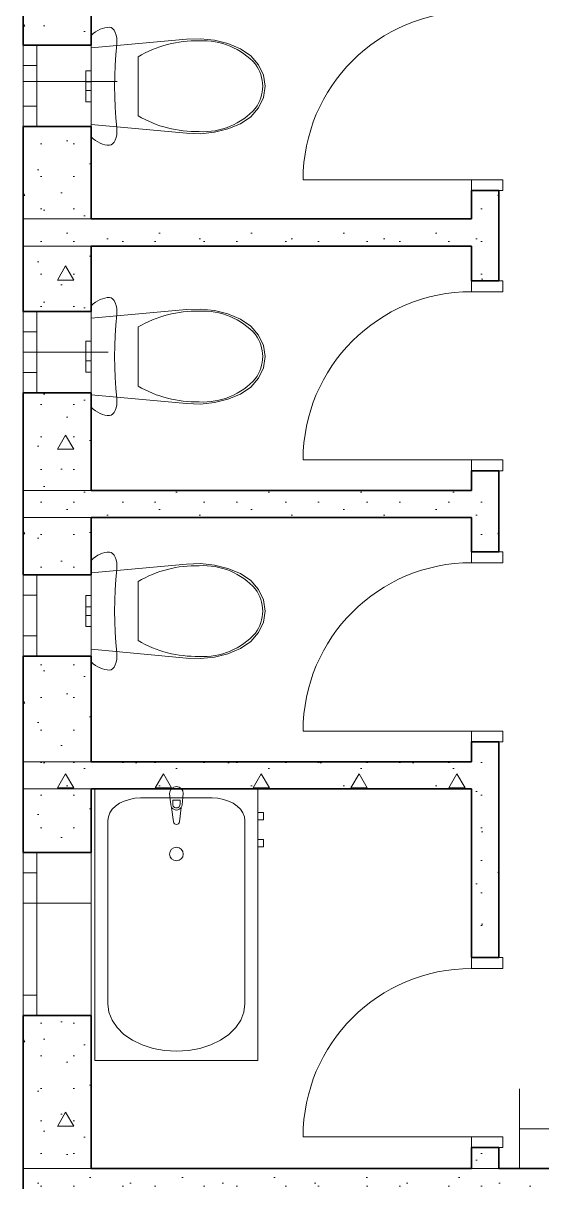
# Model space of a CAD drawing. Header units: millimetres. Extents: x -100675 to 28000, y -21133 to 42228.
# Drawn here: x -75366 to -73457, y 10396 to 14665 of the extents above; entities that cross this region are included whole.
import ezdxf

# ---------------------------------------------------------------- set-up
doc = ezdxf.new("R2010")
doc.units = ezdxf.units.MM
doc.header["$MEASUREMENT"] = 0
doc.linetypes.add('Wipeout_Contour', pattern=[1000, 0, -1000])
for name, color, linetype in [('New_ARCHICAD Doors', 7, 'Continuous'), ('New_ARCHICAD Windows', 7, 'Continuous'), ('New_Interior - Furniture', 7, 'Continuous'), ('New_Structural - Bearing', 7, 'Continuous')]:
    doc.layers.add(name, color=color, linetype=linetype)
for name, color, linetype, lineweight, true_color in [('New_ARCHICAD Doors_Pen_No__23', 7, 'Continuous', 20, 0xff6600), ('New_ARCHICAD Doors_Pen_No__3', 7, 'Continuous', 18, 0xff6600), ('New_ARCHICAD Windows_Pen_No__23', 7, 'Continuous', 20, 0xff6600), ('New_ARCHICAD Windows_Pen_No__3', 7, 'Continuous', 18, 0xff6600), ('New_Structural - Bearing_Pen_No__170', 7, 'Continuous', 13, 0x9f9f00), ('New_Structural - Bearing_Pen_No__61', 7, 'Continuous', 20, 0x6a6a6a)]:
    doc.layers.add(name, color=color, linetype=linetype, lineweight=lineweight, true_color=true_color)
for name, color, linetype, lineweight in [('New_ARCHICAD Doors_Pen_No__27', 7, 'Continuous', 35), ('New_ARCHICAD Windows_Pen_No__27', 7, 'Continuous', 35), ('New_Interior - Furniture _Pen_No__75', 6, 'Continuous', 20), ('New_Structural - Bearing_Pen_No__20', 1, 'Continuous', 0), ('New_Structural - Bearing_Pen_No__27', 7, 'Continuous', 35), ('New_Structural - Bearing_Pen_No__98', 154, 'Continuous', 13)]:
    doc.layers.add(name, color=color, linetype=linetype, lineweight=lineweight)
doc.linetypes.add('Double', pattern='A,0,[1,commercial building_1.Shx,S=2.239859,R=0,X=0,Y=-0.070556],-282.222223,0', length=282.222223)
doc.linetypes.add('Zigzag', pattern='A,0,[3,commercial building_1.Shx,S=2.239859,R=0,X=0,Y=-0.070556],-282.222223,0', length=282.222223)
pattern_1 = [(0, (0, 0), (0, 623.5383), [60, -300]), (0, (180, 311.8), (0, 623.5383), [60, -300]), (60, (0, 0), (-540, 311.769), [60, -300]), (60, (360, 0), (-540, 311.769), [60, -300]), (120, (60, 0), (540, 311.769), [60, -300]), (120, (420, 0), (540, 311.769), [60, -300]), (0, (0, 60), (0, 120), [0, -120, 0, -180]), (45, (60, 60), (-84.85282, 84.85282), [0, -90, 0, -150])]

# ---------------------------------------------------------------- blocks, each defined once
blk = doc.blocks.new('Window 24_4')
at = {"layer": 'New_ARCHICAD Windows_Pen_No__23', "color": 30, "linetype": 'Continuous', "lineweight": 20, "true_color": 0xff6600}
for p, q in [((-150, 0), (-75, 0)), ((-75, 0), (-75, -50)), ((75, -50), (75, 0)), ((75, 0), (150, 0)), ((-75, -50), (-150, -50)), ((150, -50), (75, -50))]:
    blk.add_line(p, q, dxfattribs=at)
at = {"layer": 'New_ARCHICAD Windows_Pen_No__27', "color": 7, "linetype": 'Continuous', "lineweight": 35}
for p, q in [((-150, 0), (-150, -50)), ((-150, 0), (-150, -50)), ((150, 0), (150, -50)), ((150, 0), (150, -50)), ((-150, -50), (-150, -250)), ((150, -50), (150, -250))]:
    blk.add_line(p, q, dxfattribs=at)
at = {"layer": 'New_ARCHICAD Windows_Pen_No__3', "color": 30, "linetype": 'Continuous', "lineweight": 18, "true_color": 0xff6600}
for p, q in [((-150, 0), (150, 0)), ((-75, 0), (75, 0)), ((75, -50), (-75, -50)), ((-150, -250), (150, -250))]:
    blk.add_line(p, q, dxfattribs=at)
blk = doc.blocks.new('Window 24_5')
at = {"layer": 'New_ARCHICAD Windows_Pen_No__23', "color": 30, "linetype": 'Continuous', "lineweight": 20, "true_color": 0xff6600}
for p, q in [((-300, 0), (-225, 0)), ((-225, 0), (-225, -50)), ((225, -50), (225, 0)), ((225, 0), (300, 0)), ((-225, -50), (-300, -50)), ((300, -50), (225, -50))]:
    blk.add_line(p, q, dxfattribs=at)
at = {"layer": 'New_ARCHICAD Windows_Pen_No__27', "color": 7, "linetype": 'Continuous', "lineweight": 35}
for p, q in [((-300, 0), (-300, -50)), ((-300, 0), (-300, -50)), ((300, 0), (300, -50)), ((300, 0), (300, -50)), ((-300, -50), (-300, -250)), ((300, -50), (300, -250))]:
    blk.add_line(p, q, dxfattribs=at)
at = {"layer": 'New_ARCHICAD Windows_Pen_No__3', "color": 30, "linetype": 'Continuous', "lineweight": 18, "true_color": 0xff6600}
for p, q in [((-300, 0), (300, 0)), ((-225, 0), (225, 0)), ((225, -50), (-225, -50)), ((-300, -250), (300, -250))]:
    blk.add_line(p, q, dxfattribs=at)
blk = doc.blocks.new('Wall_27', base_point=(-75115.8, 5944.5))
at = {"color": 254, "linetype": 'Wipeout_Contour', "lineweight": 0, "ltscale": 306645.321879}
blk.add_wipeout([(-75115.8, 14794.5), (-75365.8, 14794.5), (-75365.8, 14584), (-75115.8, 14584)], dxfattribs=at).dxf.layer = 'New_Structural - Bearing'
at = {"color": 254, "linetype": 'Wipeout_Contour', "lineweight": 0, "ltscale": 306090.113216}
blk.add_wipeout([(-75365.8, 13602.2), (-75115.8, 13602.2), (-75115.8, 14284), (-75365.8, 14284)], dxfattribs=at).dxf.layer = 'New_Structural - Bearing'
at = {"color": 254, "linetype": 'Wipeout_Contour', "lineweight": 0, "ltscale": 305402.983977}
blk.add_wipeout([(-75365.8, 12632.6), (-75115.8, 12632.6), (-75115.8, 13302.2), (-75365.8, 13302.2)], dxfattribs=at).dxf.layer = 'New_Structural - Bearing'
at = {"color": 254, "linetype": 'Wipeout_Contour', "lineweight": 0, "ltscale": 304751.742}
blk.add_wipeout([(-75115.8, 12332.6), (-75365.8, 12332.6), (-75365.8, 11609), (-75115.8, 11609)], dxfattribs=at).dxf.layer = 'New_Structural - Bearing'
at = {"color": 254, "linetype": 'Wipeout_Contour', "lineweight": 0, "ltscale": 303905.567813}
blk.add_wipeout([(-75365.8, 10064.1), (-75115.8, 10064.1), (-75115.8, 11009), (-75365.8, 11009)], dxfattribs=at).dxf.layer = 'New_Structural - Bearing'
at = {"layer": 'New_Structural - Bearing_Pen_No__170', "linetype": 'Continuous', "lineweight": 13, "true_color": 0x9f9f00}
h = blk.add_hatch(dxfattribs=at)
h.set_pattern_fill('Structural_Concrete', color=54, style=0, pattern_type=2)
h.set_pattern_definition(pattern_1)
h.paths.add_polyline_path([(-75115.8, 14794.5), (-75365.8, 14794.5), (-75365.8, 14584), (-75115.8, 14584)])
h = blk.add_hatch(dxfattribs=at)
h.set_pattern_fill('Structural_Concrete', color=54, style=0, pattern_type=2)
h.set_pattern_definition(pattern_1)
h.paths.add_polyline_path([(-75365.8, 13602.2), (-75115.8, 13602.2), (-75115.8, 14284), (-75365.8, 14284)])
h = blk.add_hatch(dxfattribs=at)
h.set_pattern_fill('Structural_Concrete', color=54, style=0, pattern_type=2)
h.set_pattern_definition(pattern_1)
h.paths.add_polyline_path([(-75365.8, 12632.6), (-75115.8, 12632.6), (-75115.8, 13302.2), (-75365.8, 13302.2)])
h = blk.add_hatch(dxfattribs=at)
h.set_pattern_fill('Structural_Concrete', color=54, style=0, pattern_type=2)
h.set_pattern_definition(pattern_1)
h.paths.add_polyline_path([(-75115.8, 12332.6), (-75365.8, 12332.6), (-75365.8, 11609), (-75115.8, 11609)])
h = blk.add_hatch(dxfattribs=at)
h.set_pattern_fill('Structural_Concrete', color=54, style=0, pattern_type=2)
h.set_pattern_definition(pattern_1)
h.paths.add_polyline_path([(-75365.8, 10064.1), (-75115.8, 10064.1), (-75115.8, 11009), (-75365.8, 11009)])
at = {"layer": 'New_Structural - Bearing_Pen_No__27', "color": 7, "linetype": 'Continuous', "lineweight": 35}
for p, q in [((-75365.8, 14584), (-75315.8, 14584)), ((-75315.8, 14584), (-75115.8, 14584)), ((-75365.8, 14284), (-75315.8, 14284)), ((-75315.8, 14284), (-75115.8, 14284)), ((-75365.8, 13602.2), (-75315.8, 13602.2)), ((-75315.8, 13602.2), (-75115.8, 13602.2)), ((-75365.8, 13302.2), (-75315.8, 13302.2)), ((-75315.8, 13302.2), (-75115.8, 13302.2)), ((-75365.8, 12632.6), (-75315.8, 12632.6)), ((-75315.8, 12632.6), (-75115.8, 12632.6)), ((-75365.8, 12332.6), (-75315.8, 12332.6)), ((-75315.8, 12332.6), (-75115.8, 12332.6)), ((-75365.8, 11609), (-75315.8, 11609)), ((-75315.8, 11609), (-75115.8, 11609)), ((-75365.8, 11009), (-75315.8, 11009)), ((-75315.8, 11009), (-75115.8, 11009))]:
    blk.add_line(p, q, dxfattribs=at)
at = {"layer": 'New_Structural - Bearing_Pen_No__27', "color": 7, "linetype": 'Continuous', "lineweight": 35, "flags": 128}
for points in [[(-75365.8, 14794.5), (-75365.8, 14584)], [(-75115.8, 14584), (-75115.8, 14794.5)], [(-75365.8, 14284), (-75365.8, 13602.2)], [(-75115.8, 13943.5), (-75115.8, 14284)], [(-75115.8, 13602.2), (-75115.8, 13843.5)], [(-75365.8, 13302.2), (-75365.8, 12632.6)], [(-75115.8, 12943.5), (-75115.8, 13302.2)], [(-75115.8, 12632.6), (-75115.8, 12843.5)], [(-75365.8, 12332.6), (-75365.8, 11609)], [(-75115.8, 11943.5), (-75115.8, 12332.6)], [(-75115.8, 11609), (-75115.8, 11843.5)], [(-75365.8, 11009), (-75365.8, 10064.1)], [(-75115.8, 10444.5), (-75115.8, 11009)]]:
    blk.add_lwpolyline(points, dxfattribs=at)
at = {"layer": 'New_ARCHICAD Windows', "color": 21, "linetype": 'Continuous', "lineweight": 18, "true_color": 0xff9955, "xscale": -1, "zscale": 1000, "rotation": 90}
for name, p in [('Window 24_4', (-75365.8, 14434)), ('Window 24_4', (-75365.8, 13452.2)), ('Window 24_4', (-75365.8, 12482.6)), ('Window 24_5', (-75365.8, 11309))]:
    blk.add_blockref(name, p, dxfattribs=at)
blk = doc.blocks.new('Wall_35', base_point=(-70365.8, 10444.5))
at = {"color": 254, "linetype": 'Wipeout_Contour', "lineweight": 0, "ltscale": 293921.934112}
blk.add_wipeout([(-70365.8, 10444.5), (-75115.8, 10444.5), (-75115.8, 10344.5), (-70365.8, 10344.5)], dxfattribs=at).dxf.layer = 'New_Structural - Bearing'
at = {"layer": 'New_Structural - Bearing_Pen_No__170', "linetype": 'Continuous', "lineweight": 13, "true_color": 0x9f9f00}
h = blk.add_hatch(dxfattribs=at)
h.set_pattern_fill('Structural_Concrete', color=54, style=0, pattern_type=2)
h.set_pattern_definition(pattern_1)
h.paths.add_polyline_path([(-70365.8, 10444.5), (-75115.8, 10444.5), (-75115.8, 10344.5), (-70365.8, 10344.5)])
at = {"layer": 'New_Structural - Bearing_Pen_No__27', "color": 7, "linetype": 'Continuous', "lineweight": 35, "flags": 128}
for points in [[(-73715.8, 10444.5), (-75115.8, 10444.5)], [(-70365.8, 10444.5), (-73615.8, 10444.5)], [(-75115.8, 10344.5), (-73715.8, 10344.5)], [(-73615.8, 10344.5), (-70365.8, 10344.5)]]:
    blk.add_lwpolyline(points, dxfattribs=at)
blk = doc.blocks.new('Door 24_3')
at = {"layer": 'New_ARCHICAD Doors_Pen_No__23', "color": 30, "linetype": 'Continuous', "lineweight": 20, "true_color": 0xff6600}
for p, q in [((-310, 0), (-350, 0)), ((-350, 0), (-350, -115)), ((-310, -115), (-310, 0)), ((350, 0), (310, 0)), ((310, 0), (310, -115)), ((350, -115), (350, 0)), ((-350, -115), (-310, -115)), ((310, -115), (350, -115))]:
    blk.add_line(p, q, dxfattribs=at)
at = {"layer": 'New_ARCHICAD Doors_Pen_No__27', "color": 7, "linetype": 'Continuous', "lineweight": 35}
for p, q in [((-350, 0), (-387, 0)), ((-350, 0), (-387, 0)), ((-350, 0), (-350, -100)), ((-350, 0), (-350, -100)), ((350, 0), (350, -100)), ((350, 0), (350, -100)), ((350, 0), (387, 0)), ((350, 0), (387, 0)), ((-350, -100), (-387, -100)), ((-350, -100), (-387, -100)), ((350, -100), (387, -100)), ((350, -100), (387, -100))]:
    blk.add_line(p, q, dxfattribs=at)
at = {"layer": 'New_ARCHICAD Doors_Pen_No__3', "color": 30, "linetype": 'Continuous', "lineweight": 18, "true_color": 0xff6600}
blk.add_line((310, 0), (310, 620), dxfattribs=at)
blk.add_arc((310, 0), 620, 90, 180, dxfattribs=at)
blk = doc.blocks.new('Wall_36', base_point=(-73615.8, 10444.5))
at = {"color": 254, "linetype": 'Wipeout_Contour', "lineweight": 0, "ltscale": 223916.10686}
blk.add_wipeout([(-73715.8, 11843.5), (-73615.8, 11943.5), (-73715.8, 11943.5)], dxfattribs=at).dxf.layer = 'New_Structural - Bearing'
at = {"color": 254, "linetype": 'Wipeout_Contour', "lineweight": 0, "ltscale": 297631.875641}
blk.add_wipeout([(-73715.8, 10444.5), (-73615.8, 10444.5), (-73615.8, 10521.9), (-73715.8, 10521.9)], dxfattribs=at).dxf.layer = 'New_Structural - Bearing'
at = {"layer": 'New_Structural - Bearing_Pen_No__170', "linetype": 'Continuous', "lineweight": 13, "true_color": 0x9f9f00}
h = blk.add_hatch(dxfattribs=at)
h.set_pattern_fill('Structural_Concrete', color=54, style=0, pattern_type=2)
h.set_pattern_definition(pattern_1)
h.paths.add_polyline_path([(-73715.8, 11843.5), (-73615.8, 11943.5), (-73715.8, 11943.5)])
h = blk.add_hatch(dxfattribs=at)
h.set_pattern_fill('Structural_Concrete', color=54, style=0, pattern_type=2)
h.set_pattern_definition(pattern_1)
h.paths.add_polyline_path([(-73715.8, 10444.5), (-73615.8, 10444.5), (-73615.8, 10521.9), (-73715.8, 10521.9)])
at = {"layer": 'New_Structural - Bearing_Pen_No__27', "color": 7, "linetype": 'Continuous', "lineweight": 35}
for p, q in [((-73715.8, 10521.9), (-73715.8, 10484.9)), ((-73715.8, 10521.9), (-73615.8, 10521.9)), ((-73615.8, 10521.9), (-73615.8, 10484.9))]:
    blk.add_line(p, q, dxfattribs=at)
at = {"layer": 'New_Structural - Bearing_Pen_No__27', "color": 7, "linetype": 'Continuous', "lineweight": 35, "flags": 128}
for points in [[(-73715.8, 10521.9), (-73715.8, 10444.5)], [(-73615.8, 10444.5), (-73615.8, 10521.9)]]:
    blk.add_lwpolyline(points, dxfattribs=at)
at = {"color": 254, "linetype": 'Wipeout_Contour', "lineweight": 0, "ltscale": 298254.774125}
blk.add_wipeout([(-73715.8, 11843.5), (-73715.8, 11221.9), (-73615.8, 11221.9), (-73615.8, 11843.5)], dxfattribs=at).dxf.layer = 'New_Structural - Bearing'
at = {"layer": 'New_Structural - Bearing_Pen_No__170', "linetype": 'Continuous', "lineweight": 13, "true_color": 0x9f9f00}
h = blk.add_hatch(dxfattribs=at)
h.set_pattern_fill('Structural_Concrete', color=54, style=0, pattern_type=2)
h.set_pattern_definition(pattern_1)
h.paths.add_polyline_path([(-73715.8, 11843.5), (-73715.8, 11221.9), (-73615.8, 11221.9), (-73615.8, 11843.5)])
at = {"layer": 'New_Structural - Bearing_Pen_No__27', "color": 7, "linetype": 'Continuous', "lineweight": 35}
for p, q in [((-73715.8, 11221.9), (-73715.8, 11258.9)), ((-73615.8, 11221.9), (-73615.8, 11258.9)), ((-73715.8, 11221.9), (-73615.8, 11221.9))]:
    blk.add_line(p, q, dxfattribs=at)
at = {"layer": 'New_ARCHICAD Doors', "color": 21, "linetype": 'Continuous', "lineweight": 18, "true_color": 0xff9955, "xscale": -1, "zscale": 1000, "rotation": 90}
blk.add_blockref('Door 24_3', (-73715.8, 10871.9), dxfattribs=at)
at = {"color": 254, "linetype": 'Wipeout_Contour', "lineweight": 0, "ltscale": 223802.274315}
blk.add_wipeout([(-73715.8, 11843.5), (-73615.8, 11843.5), (-73615.8, 11943.5)], dxfattribs=at).dxf.layer = 'New_Structural - Bearing'
at = {"layer": 'New_Structural - Bearing_Pen_No__170', "linetype": 'Continuous', "lineweight": 13, "true_color": 0x9f9f00}
h = blk.add_hatch(dxfattribs=at)
h.set_pattern_fill('Structural_Concrete', color=54, style=0, pattern_type=2)
h.set_pattern_definition(pattern_1)
h.paths.add_polyline_path([(-73715.8, 11843.5), (-73615.8, 11843.5), (-73615.8, 11943.5)])
at = {"layer": 'New_Structural - Bearing_Pen_No__27', "color": 7, "linetype": 'Continuous', "lineweight": 35, "flags": 128}
for points in [[(-73615.8, 11221.9), (-73615.8, 11943.5)], [(-73715.8, 11843.5), (-73715.8, 11221.9)]]:
    blk.add_lwpolyline(points, dxfattribs=at)
blk = doc.blocks.new('Wall_37', base_point=(-73615.8, 12943.5))
at = {"color": 254, "linetype": 'Wipeout_Contour', "lineweight": 0, "ltscale": 302098.429778}
blk.add_wipeout([(-73715.8, 12943.5), (-75115.8, 12943.5), (-75115.8, 12843.5), (-73715.8, 12843.5)], dxfattribs=at).dxf.layer = 'New_Structural - Bearing'
at = {"layer": 'New_Structural - Bearing_Pen_No__170', "linetype": 'Continuous', "lineweight": 13, "true_color": 0x9f9f00}
h = blk.add_hatch(dxfattribs=at)
h.set_pattern_fill('Structural_Concrete', color=54, style=0, pattern_type=2)
h.set_pattern_definition(pattern_1)
h.paths.add_polyline_path([(-73715.8, 12943.5), (-75115.8, 12943.5), (-75115.8, 12843.5), (-73715.8, 12843.5)])
at = {"layer": 'New_Structural - Bearing_Pen_No__27', "color": 7, "linetype": 'Continuous', "lineweight": 35, "flags": 128}
for points in [[(-73715.8, 12943.5), (-75115.8, 12943.5)], [(-75115.8, 12843.5), (-73715.8, 12843.5)]]:
    blk.add_lwpolyline(points, dxfattribs=at)
blk = doc.blocks.new('Wall_38', base_point=(-73615.8, 11943.5))
at = {"color": 254, "linetype": 'Wipeout_Contour', "lineweight": 0, "ltscale": 301441.265995}
blk.add_wipeout([(-73715.8, 11943.5), (-75115.8, 11943.5), (-75115.8, 11843.5), (-73715.8, 11843.5)], dxfattribs=at).dxf.layer = 'New_Structural - Bearing'
at = {"layer": 'New_Structural - Bearing_Pen_No__170', "linetype": 'Continuous', "lineweight": 13, "true_color": 0x9f9f00}
h = blk.add_hatch(dxfattribs=at)
h.set_pattern_fill('Structural_Concrete', color=54, style=0, pattern_type=2)
h.set_pattern_definition(pattern_1)
h.paths.add_polyline_path([(-73715.8, 11943.5), (-75115.8, 11943.5), (-75115.8, 11843.5), (-73715.8, 11843.5)])
at = {"layer": 'New_Structural - Bearing_Pen_No__27', "color": 7, "linetype": 'Continuous', "lineweight": 35, "flags": 128}
for points in [[(-73715.8, 11943.5), (-75115.8, 11943.5)], [(-75115.8, 11843.5), (-73715.8, 11843.5)]]:
    blk.add_lwpolyline(points, dxfattribs=at)
blk = doc.blocks.new('Wall_39', base_point=(-73615.8, 13943.5))
at = {"color": 254, "linetype": 'Wipeout_Contour', "lineweight": 0, "ltscale": 302807.01453}
blk.add_wipeout([(-73715.8, 13943.5), (-75115.8, 13943.5), (-75115.8, 13843.5), (-73715.8, 13843.5)], dxfattribs=at).dxf.layer = 'New_Structural - Bearing'
at = {"layer": 'New_Structural - Bearing_Pen_No__170', "linetype": 'Continuous', "lineweight": 13, "true_color": 0x9f9f00}
h = blk.add_hatch(dxfattribs=at)
h.set_pattern_fill('Structural_Concrete', color=54, style=0, pattern_type=2)
h.set_pattern_definition(pattern_1)
h.paths.add_polyline_path([(-73715.8, 13943.5), (-75115.8, 13943.5), (-75115.8, 13843.5), (-73715.8, 13843.5)])
at = {"layer": 'New_Structural - Bearing_Pen_No__27', "color": 7, "linetype": 'Continuous', "lineweight": 35, "flags": 128}
for points in [[(-73715.8, 13943.5), (-75115.8, 13943.5)], [(-75115.8, 13843.5), (-73715.8, 13843.5)]]:
    blk.add_lwpolyline(points, dxfattribs=at)
blk = doc.blocks.new('Wall_40', base_point=(-73615.8, 11943.5))
at = {"color": 254, "linetype": 'Wipeout_Contour', "lineweight": 0, "ltscale": 300587.321519}
blk.add_wipeout([(-73615.8, 14943.5), (-73715.8, 14943.5), (-73715.8, 14747.6), (-73615.8, 14747.6)], dxfattribs=at).dxf.layer = 'New_Structural - Bearing'
at = {"color": 254, "linetype": 'Wipeout_Contour', "lineweight": 0, "ltscale": 299849.819088}
blk.add_wipeout([(-73715.8, 13715.4), (-73615.8, 13715.4), (-73615.8, 14047.6), (-73715.8, 14047.6)], dxfattribs=at).dxf.layer = 'New_Structural - Bearing'
at = {"color": 254, "linetype": 'Wipeout_Contour', "lineweight": 0, "ltscale": 299124.204682}
blk.add_wipeout([(-73715.8, 12716.9), (-73615.8, 12716.9), (-73615.8, 13015.4), (-73715.8, 13015.4)], dxfattribs=at).dxf.layer = 'New_Structural - Bearing'
at = {"color": 254, "linetype": 'Wipeout_Contour', "lineweight": 0, "ltscale": 298534.3493}
blk.add_wipeout([(-73715.8, 11943.5), (-73615.8, 11943.5), (-73615.8, 12016.9), (-73715.8, 12016.9)], dxfattribs=at).dxf.layer = 'New_Structural - Bearing'
at = {"layer": 'New_Structural - Bearing_Pen_No__170', "linetype": 'Continuous', "lineweight": 13, "true_color": 0x9f9f00}
h = blk.add_hatch(dxfattribs=at)
h.set_pattern_fill('Structural_Concrete', color=54, style=0, pattern_type=2)
h.set_pattern_definition(pattern_1)
h.paths.add_polyline_path([(-73615.8, 14943.5), (-73715.8, 14943.5), (-73715.8, 14747.6), (-73615.8, 14747.6)])
h = blk.add_hatch(dxfattribs=at)
h.set_pattern_fill('Structural_Concrete', color=54, style=0, pattern_type=2)
h.set_pattern_definition(pattern_1)
h.paths.add_polyline_path([(-73715.8, 13715.4), (-73615.8, 13715.4), (-73615.8, 14047.6), (-73715.8, 14047.6)])
h = blk.add_hatch(dxfattribs=at)
h.set_pattern_fill('Structural_Concrete', color=54, style=0, pattern_type=2)
h.set_pattern_definition(pattern_1)
h.paths.add_polyline_path([(-73715.8, 12716.9), (-73615.8, 12716.9), (-73615.8, 13015.4), (-73715.8, 13015.4)])
h = blk.add_hatch(dxfattribs=at)
h.set_pattern_fill('Structural_Concrete', color=54, style=0, pattern_type=2)
h.set_pattern_definition(pattern_1)
h.paths.add_polyline_path([(-73715.8, 11943.5), (-73615.8, 11943.5), (-73615.8, 12016.9), (-73715.8, 12016.9)])
at = {"layer": 'New_Structural - Bearing_Pen_No__27', "color": 7, "linetype": 'Continuous', "lineweight": 35}
for p, q in [((-73715.8, 14747.6), (-73715.8, 14784.6)), ((-73615.8, 14747.6), (-73615.8, 14784.6)), ((-73715.8, 14747.6), (-73615.8, 14747.6)), ((-73715.8, 14047.6), (-73715.8, 14010.6)), ((-73715.8, 14047.6), (-73615.8, 14047.6)), ((-73615.8, 14047.6), (-73615.8, 14010.6)), ((-73715.8, 13715.4), (-73715.8, 13752.4)), ((-73615.8, 13715.4), (-73615.8, 13752.4)), ((-73715.8, 13715.4), (-73615.8, 13715.4)), ((-73715.8, 13015.4), (-73715.8, 12978.4)), ((-73715.8, 13015.4), (-73615.8, 13015.4)), ((-73615.8, 13015.4), (-73615.8, 12978.4)), ((-73715.8, 12716.9), (-73715.8, 12753.9)), ((-73615.8, 12716.9), (-73615.8, 12753.9)), ((-73715.8, 12716.9), (-73615.8, 12716.9)), ((-73715.8, 12016.9), (-73715.8, 11979.9)), ((-73715.8, 12016.9), (-73615.8, 12016.9)), ((-73615.8, 12016.9), (-73615.8, 11979.9))]:
    blk.add_line(p, q, dxfattribs=at)
at = {"layer": 'New_Structural - Bearing_Pen_No__27', "color": 7, "linetype": 'Continuous', "lineweight": 35, "flags": 128}
for points in [[(-73615.8, 14943.5), (-73715.8, 14943.5)], [(-73715.8, 14943.5), (-73715.8, 14747.6)], [(-73615.8, 14747.6), (-73615.8, 14943.5)], [(-73715.8, 14047.6), (-73715.8, 13943.5)], [(-73615.8, 13715.4), (-73615.8, 14047.6)], [(-73715.8, 13843.5), (-73715.8, 13715.4)], [(-73715.8, 13015.4), (-73715.8, 12943.5)], [(-73615.8, 12716.9), (-73615.8, 13015.4)], [(-73715.8, 12843.5), (-73715.8, 12716.9)], [(-73715.8, 12016.9), (-73715.8, 11943.5)], [(-73615.8, 11943.5), (-73615.8, 12016.9)]]:
    blk.add_lwpolyline(points, dxfattribs=at)
at = {"layer": 'New_ARCHICAD Doors', "color": 21, "linetype": 'Continuous', "lineweight": 18, "true_color": 0xff9955, "xscale": -1, "zscale": 1000, "rotation": 90}
for p in [(-73715.8, 14397.6), (-73715.8, 13365.4), (-73715.8, 12366.9)]:
    blk.add_blockref('Door 24_3', p, dxfattribs=at)
blk = doc.blocks.new('WC 24')
at = {"layer": 'New_Interior - Furniture _Pen_No__75', "color": 6, "linetype": 'Continuous', "lineweight": 20}
for p, q in [((-57, 20), (-40.3, 20)), ((-57, 0), (-57, 20)), ((-40.3, 20), (-16, 20)), ((-16, 20), (-11.3, 20)), ((-16, 0), (-16, 20)), ((-11.3, 20), (0, 20)), ((0, 20), (11.3, 20)), ((0, 0), (11.3, 0)), ((11.3, 20), (16, 20)), ((11.3, 0), (16, 0)), ((16, 0), (16, 20)), ((16, 20), (40.3, 20)), ((16, 0), (40.3, 0)), ((40.3, 20), (57, 20)), ((40.3, 0), (57, 0)), ((57, 0), (57, 20)), ((-57, 0), (-40.3, 0)), ((-40.3, 0), (-16, 0)), ((-16, 0), (-11.3, 0)), ((-11.3, 0), (0, 0)), ((0, -173), (-108.9, -173)), ((108.9, -173), (0, -173))]:
    blk.add_line(p, q, dxfattribs=at)
at = {"layer": 'New_Interior - Furniture _Pen_No__75', "color": 6, "linetype": 'Continuous', "lineweight": 20, "flags": 128}
for points in [[(-186.8, 0), (-193.9, -7.9), (-200.1, -16), (-205.4, -24.3), (-209.7, -32.8), (-213.1, -41.3), (-215.5, -50), (-217, -58.7), (-217.5, -67.4), (-216.2, -73.5), (-212.4, -79.2), (-206.3, -84.4), (-198.2, -88.8), (-188.5, -92.1), (-177.6, -94.2), (-166.1, -95), (-154.5, -94.4), (-116.2, -90.9), (-77.6, -88.3), (-38.9, -86.8), (0, -86.3), (38.9, -86.8), (77.6, -88.3), (116.2, -90.9), (154.5, -94.4), (166.1, -95), (177.6, -94.2), (188.5, -92.1), (198.2, -88.8), (206.3, -84.4), (212.4, -79.2), (216.2, -73.5), (217.5, -67.4), (217, -58.7), (215.5, -50), (213.1, -41.3), (209.7, -32.8), (205.4, -24.3), (200.1, -16), (193.9, -7.9), (186.8, 0)], [(-169.4, -453.4), (-157, -503.2), (-138, -550.1), (-112.4, -587.3), (-79.4, -615.8), (-41, -633.8), (0, -640), (41, -633.8), (79.4, -615.8), (112.4, -587.3), (138, -550.1), (157, -503.2), (169.4, -453.4), (174.9, -402.1), (173.3, -350.4), (141, 0), (-141, 0), (-173.3, -350.4), (-174.9, -402.1)]]:
    blk.add_lwpolyline(points, close=True, dxfattribs=at)
at = {"layer": 'New_Interior - Furniture _Pen_No__75', "color": 6, "linetype": 'Continuous', "lineweight": 20}
for centre, major_axis, start_param, end_param in [((258.1, -387.9), (0, 425.5), 1.041392, 1.594412), ((-258.1, -387.9), (0, 425.5), 4.688771, 5.241791), ((89.5, -412.3), (0, 257.1), 1.515065, 2.415654), ((-89.5, -412.3), (0, 257.1), 3.867528, 4.768116), ((0.8, -492.8), (0, 138.6), 2.509088, 3.135732), ((-0.8, -492.8), (0, 138.6), 3.147454, 3.774097)]:
    blk.add_ellipse(centre, major_axis=major_axis, ratio=0.999377, start_param=start_param, end_param=end_param, dxfattribs=at)
blk = doc.blocks.new('Bathtub 24')
at = {"layer": 'New_Interior - Furniture _Pen_No__75', "color": 6, "linetype": 'Continuous', "lineweight": 20}
for p, q in [((41.5, -286.4), (56.3, -286.4)), ((41.5, -313.6), (41.5, -286.4)), ((56.3, -313.6), (41.5, -313.6))]:
    blk.add_line(p, q, dxfattribs=at)
at = {"layer": 'New_Interior - Furniture _Pen_No__75', "color": 6, "linetype": 'Continuous', "lineweight": 20, "flags": 128}
for points in [[(0, -600), (1000, -600), (1000, 0), (0, 0)], [(86.5, 0), (113.5, 0), (113.5, 20), (86.5, 20)], [(186.5, 0), (213.5, 0), (213.5, 20), (186.5, 20)], [(116.7, -48), (102.2, -49.8), (88.2, -55.2), (75, -64.1), (63.1, -76.1), (52.8, -90.9), (44.5, -108), (38.4, -127), (34.6, -147.2), (33.3, -168), (33.3, -432), (34.6, -452.8), (38.4, -473), (44.5, -492), (52.8, -509.1), (63.1, -523.9), (75, -535.9), (88.2, -544.8), (102.2, -550.2), (116.7, -552), (791.7, -552), (822.1, -548.2), (851.5, -536.8), (879.2, -518.2), (904.2, -493), (925.7, -462), (943.2, -426), (956.1, -386.2), (964, -343.8), (966.7, -300), (964, -256.2), (956.1, -213.8), (943.2, -174), (925.7, -138), (904.2, -107), (879.2, -81.8), (851.5, -63.2), (822.1, -51.8), (791.7, -48)]]:
    blk.add_lwpolyline(points, close=True, dxfattribs=at)
blk.add_lwpolyline([(16.6, -325), (58.5, -321, 0.12102), (68, -317.7), (121, -311.1, 0.882566), (121, -288.9), (68, -282.3, 0.12102), (58.5, -279), (16.6, -275, 1)], format="xyb", close=True, dxfattribs=at)
at = {"layer": 'New_Interior - Furniture _Pen_No__75', "color": 6, "linetype": 'Continuous', "lineweight": 20}
blk.add_circle((240, -300), 25, dxfattribs=at)
for centre, radius, start, end in [((56.3, -300), 13.6, 270, 90), ((56.6, -300), 21.1, 302.771, 57.229)]:
    blk.add_arc(centre, radius, start, end, dxfattribs=at)

msp = doc.modelspace()

# ---------------------------------------------------------------- linework, layer by layer
at = {"layer": 'New_Structural - Bearing_Pen_No__61', "color": 251, "linetype": 'Continuous', "lineweight": 20, "true_color": 0x6a6a6a}
msp.add_line((-73539, 10591.2), (-70428.5, 10591.2), dxfattribs=at)

# ---------------------------------------------------------------- block references
at = {"layer": 'New_Structural - Bearing', "color": 7, "lineweight": 35}
msp.add_blockref('Wall_27', (-75115.8, 5944.5), dxfattribs=at)

# ---------------------------------------------------------------- next in the draw order: linework, layer by layer
at = {"layer": 'New_Structural - Bearing_Pen_No__20', "color": 1, "linetype": 'Double', "lineweight": 0}
for p, q in [((-75365.8, 14449.6), (-75020.3, 14449.6)), ((-75365.8, 13452.2), (-75053.5, 13452.2)), ((-75365.8, 11423.1), (-75115.8, 11423.1))]:
    msp.add_line(p, q, dxfattribs=at)

# ---------------------------------------------------------------- next in the draw order: block references
at = {"layer": 'New_Interior - Furniture', "color": 104, "linetype": 'Continuous', "lineweight": 20, "true_color": 0x029e21, "zscale": 1000, "rotation": 90}
for p in [(-75115.8, 14432.3), (-75115.8, 13436.4), (-75115.8, 12498.8)]:
    msp.add_blockref('WC 24', p, dxfattribs=at)
at = {"layer": 'New_Structural - Bearing', "color": 7, "lineweight": 35}
for name, p in [('Wall_39', (-73615.8, 13943.5)), ('Wall_37', (-73615.8, 12943.5)), ('Wall_35', (-70365.8, 10444.5))]:
    msp.add_blockref(name, p, dxfattribs=at)

# ---------------------------------------------------------------- next in the draw order: linework, layer by layer
at = {"layer": 'New_Structural - Bearing_Pen_No__61', "color": 251, "linetype": 'Continuous', "lineweight": 20, "true_color": 0x6a6a6a}
for p, q in [((-74906.3, 13943.5), (-75365.8, 13943.5)), ((-74818.4, 13843.5), (-75365.8, 13843.5)), ((-74920.2, 12943.5), (-75365.8, 12943.5)), ((-74939.5, 12843.5), (-75365.8, 12843.5)), ((-73539, 10444.5), (-73539, 10738)), ((-74926.7, 10444.5), (-75365.8, 10444.5))]:
    msp.add_line(p, q, dxfattribs=at)

# ---------------------------------------------------------------- next in the draw order: block references
at = {"layer": 'New_Structural - Bearing', "color": 7, "lineweight": 35}
msp.add_blockref('Wall_36', (-73615.8, 10444.5), dxfattribs=at)

# ---------------------------------------------------------------- next in the draw order: linework, layer by layer
at = {"layer": 'New_Structural - Bearing_Pen_No__98', "color": 154, "linetype": 'Zigzag', "lineweight": 13}
msp.add_line((-70804.7, 10444.5), (-75365.8, 10444.5), dxfattribs=at)

# ---------------------------------------------------------------- next in the draw order: block references
at = {"layer": 'New_Structural - Bearing', "color": 7, "lineweight": 35}
msp.add_blockref('Wall_38', (-73615.8, 11943.5), dxfattribs=at)

# ---------------------------------------------------------------- next in the draw order: linework, layer by layer
at = {"layer": 'New_Structural - Bearing_Pen_No__61', "color": 251, "linetype": 'Continuous', "lineweight": 20, "true_color": 0x6a6a6a}
for p, q in [((-74933.7, 11943.5), (-75365.8, 11943.5)), ((-74999.7, 11843.5), (-75365.8, 11843.5))]:
    msp.add_line(p, q, dxfattribs=at)

# ---------------------------------------------------------------- next in the draw order: block references
at = {"layer": 'New_Interior - Furniture', "color": 104, "linetype": 'Continuous', "lineweight": 20, "true_color": 0x029e21, "zscale": 1000, "rotation": 270}
msp.add_blockref('Bathtub 24', (-74501.9, 11843.5), dxfattribs=at)
at = {"layer": 'New_Structural - Bearing', "color": 7, "lineweight": 35}
msp.add_blockref('Wall_40', (-73615.8, 11943.5), dxfattribs=at)

doc.saveas('drawing.dxf')
